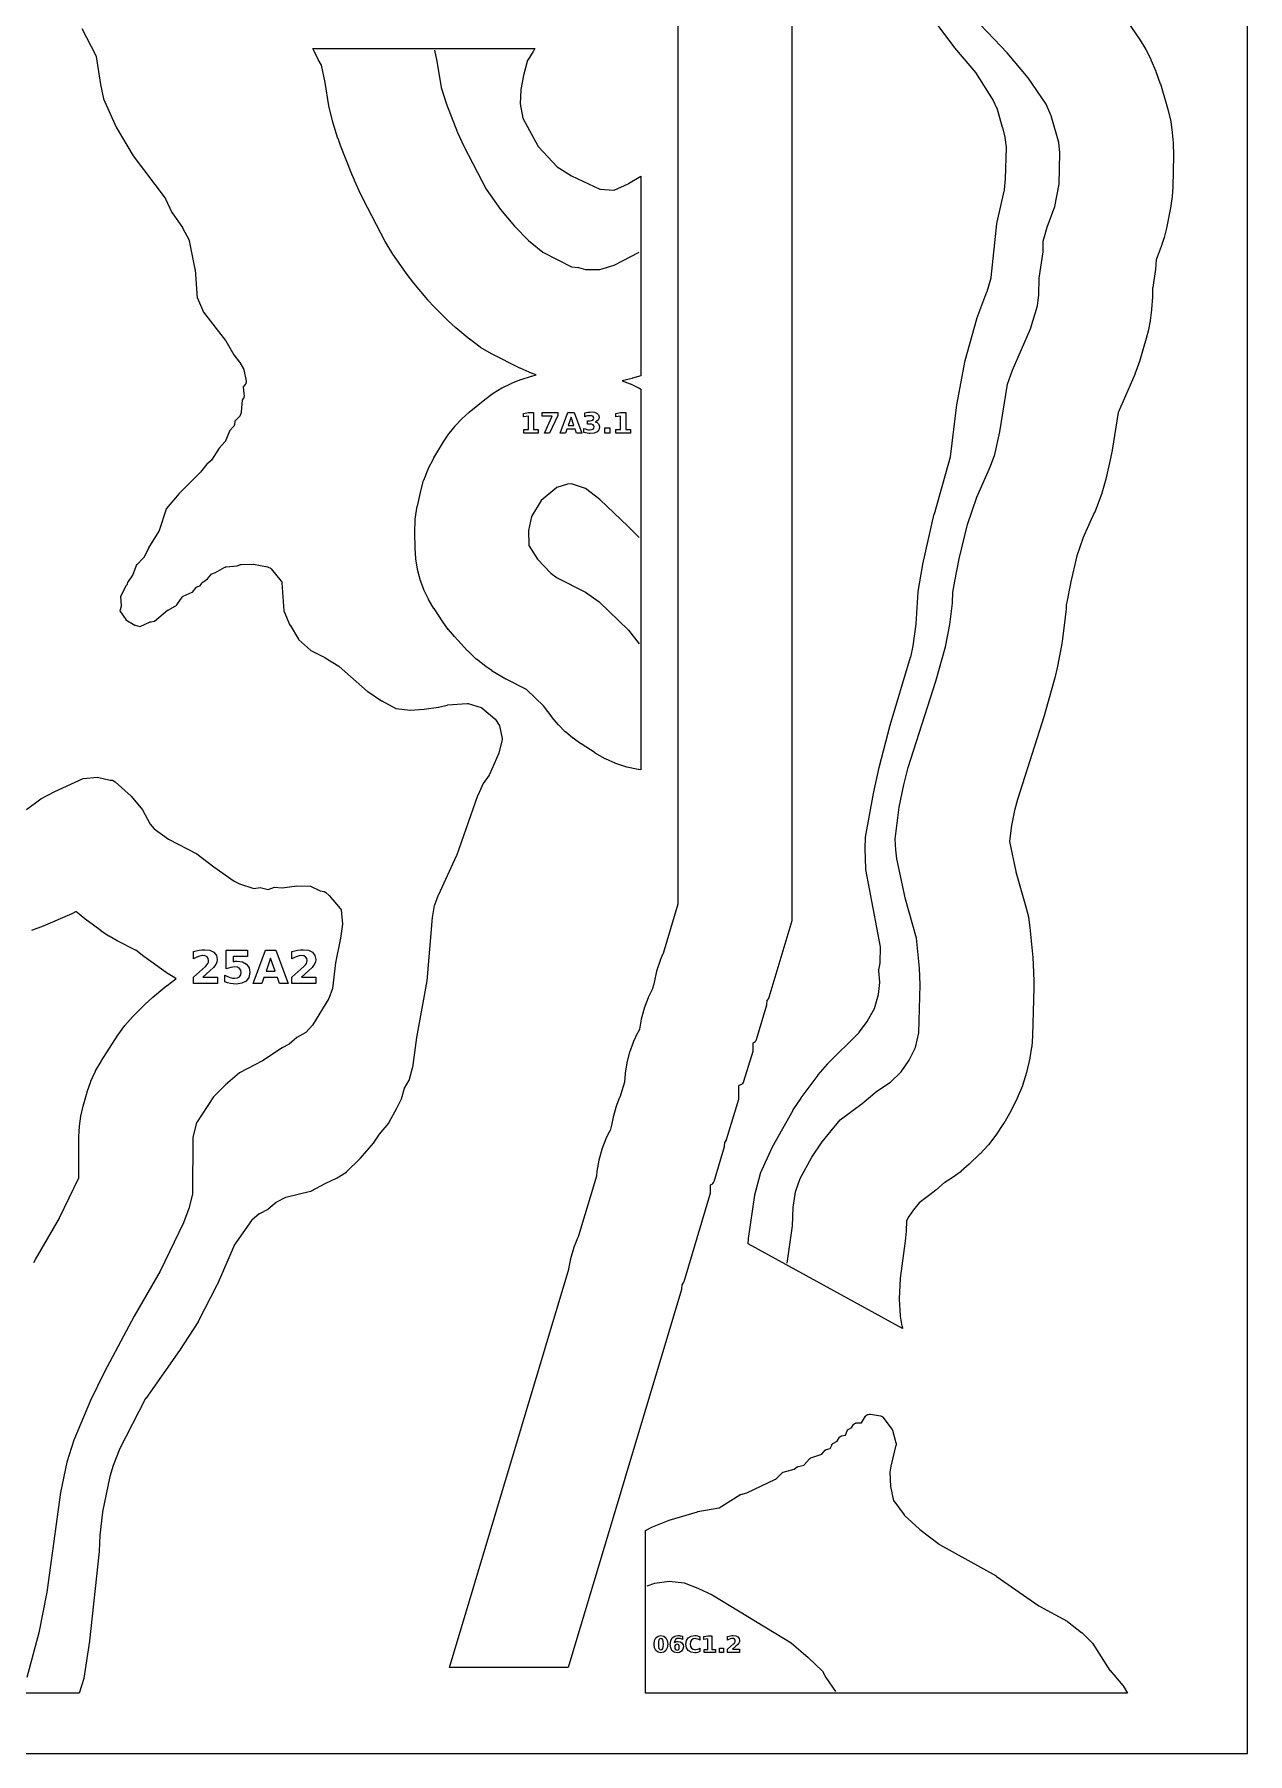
# Model space of a CAD drawing. Header units: millimetres. Extents: x 0 to 841, y 0 to 594.
# Drawn here: x 627.6 to 841, y 0 to 302.2 of the extents above; entities that cross this region are included whole.
import ezdxf

# ---------------------------------------------------------------- set-up
doc = ezdxf.new("R2010")
doc.units = ezdxf.units.MM
for name, color, linetype in [('CUT', 1, 'Continuous'), ('ENGRAVE', 5, 'Continuous'), ('SHEET_EDGE_DO_NOT_CUT', 8, 'Continuous')]:
    doc.layers.add(name, color=color, linetype=linetype)

msp = doc.modelspace()

# ---------------------------------------------------------------- linework, layer by layer
at = {"layer": 'CUT'}
for points in [[(760.84, 321.08), (760.84, 146.56), (760.84, 146.51), (760.83, 146.46), (760.82, 146.42), (756.79, 132.91), (756.77, 132.87), (756.76, 132.83), (756.73, 132.79), (756.71, 132.75), (756.46, 132.42), (756.45, 132.41), (756.45, 132.4), (756.41, 131.69), (756.4, 131.63), (756.39, 131.57), (754.56, 125.47), (754.54, 125.42), (754.51, 125.36), (754.43, 125.22), (754.4, 125.18), (754.37, 125.14), (754.33, 125.1), (754.29, 125.07), (754.24, 125.04), (754, 124.9), (753.99, 124.89), (753.99, 124.88), (753.97, 123.59), (753.97, 123.54), (753.96, 123.5), (753.95, 123.45), (752.36, 118.14), (752.35, 118.09), (752.33, 118.04), (752.3, 118), (752.18, 117.81), (752.15, 117.78), (752.12, 117.74), (752.08, 117.71), (752.04, 117.68), (752, 117.66), (751.96, 117.64), (751.5, 117.43), (751.49, 117.42), (751.48, 117.41), (751.45, 115.16), (751.45, 115.11), (751.44, 115.07), (751.43, 115.02), (749.3, 107.91), (749.28, 107.86), (749.26, 107.81), (749.23, 107.76), (748.99, 107.43), (748.98, 107.42), (748.98, 107.41), (748.95, 106.79), (748.95, 106.73), (748.93, 106.67), (747.09, 100.53), (747.08, 100.48), (747.06, 100.44), (747.03, 100.4), (746.91, 100.22), (746.88, 100.18), (746.85, 100.14), (746.81, 100.1), (746.76, 100.07), (746.72, 100.04), (746.49, 99.93), (746.48, 99.92), (746.48, 99.91), (746.45, 98.43), (746.44, 98.39), (746.44, 98.34), (746.43, 98.3), (741.83, 82.94), (741.81, 82.9), (741.79, 82.86), (741.77, 82.82), (741.74, 82.78), (741.48, 82.44), (741.47, 82.43), (741.47, 82.41), (741.44, 81.7), (741.44, 81.66), (741.43, 81.62), (741.42, 81.58), (721.52, 15.12), (700.64, 15.12), (721.62, 85.18), (721.62, 85.2), (721.95, 86.98), (721.96, 87.03), (722.47, 88.85), (722.49, 88.9), (723.18, 90.66), (723.2, 90.7), (723.37, 91.04), (723.38, 91.05), (723.38, 91.06), (726.53, 101.59), (726.53, 101.6), (726.54, 101.61), (726.59, 102.33), (726.59, 102.38), (726.93, 104.31), (726.94, 104.36), (727.46, 106.25), (727.48, 106.3), (728.19, 108.12), (728.21, 108.17), (728.91, 109.54), (728.92, 109.55), (728.92, 109.56), (729.19, 110.46), (729.19, 110.49), (729.45, 111.88), (729.46, 111.93), (729.94, 113.67), (729.96, 113.72), (730.6, 115.41), (730.62, 115.45), (730.78, 115.77), (730.78, 115.78), (730.78, 115.79), (731.47, 118.09), (731.48, 118.1), (731.48, 118.12), (731.57, 119.58), (731.57, 119.62), (731.86, 121.45), (731.87, 121.5), (732.33, 123.3), (732.34, 123.34), (732.97, 125.08), (732.99, 125.13), (733.78, 126.8), (733.8, 126.84), (734.11, 127.35), (734.11, 127.36), (734.11, 127.38), (734.4, 129.11), (734.41, 129.16), (734.92, 131.06), (734.93, 131.11), (735.63, 132.95), (735.65, 132.99), (736.35, 134.38), (736.35, 134.39), (736.36, 134.4), (736.64, 135.35), (736.64, 135.36), (736.64, 135.37), (736.66, 135.51), (736.67, 135.56), (737.09, 137.54), (737.1, 137.59), (737.72, 139.51), (737.74, 139.56), (738.23, 140.67), (738.24, 140.7), (740.83, 149.4), (740.84, 149.41), (740.84, 149.42), (740.84, 307.74)], [(818.95, 305.84), (822.09, 301.24), (822.1, 301.22), (823.11, 299.57), (823.14, 299.53), (823.98, 297.8), (823.99, 297.77), (824.85, 295.76), (824.86, 295.73), (825.64, 293.54), (825.65, 293.52), (827.01, 288.87), (827.01, 288.84), (827.47, 286.95), (827.48, 286.9), (827.74, 284.98), (827.74, 284.95), (827.9, 283.16), (827.9, 283.14), (827.97, 280.97), (827.97, 280.95), (827.84, 275.43), (827.84, 275.41), (827.73, 273.76), (827.73, 273.72), (827.48, 272.08), (827.47, 272.06), (826.72, 268.18), (826.72, 268.15), (826.34, 266.56), (826.33, 266.52), (825.82, 264.97), (825.81, 264.95), (824.93, 262.61), (824.93, 262.6), (824.93, 262.59), (824.79, 260.98), (824.79, 260.95), (824.3, 257.72), (824.29, 257.68), (824.27, 256.13), (824.27, 256.1), (824.1, 253.87), (824.1, 253.84), (823.85, 251.93), (823.85, 251.91), (823.58, 250.36), (823.57, 250.32), (823.18, 248.8), (823.18, 248.78), (821.97, 244.75), (821.97, 244.72), (821.15, 242.5), (821.14, 242.47), (818.28, 235.88), (818.27, 235.86), (818.25, 235.81), (818.25, 235.8), (818.25, 235.79), (817.15, 229.12), (817.15, 229.11), (816.94, 228.02), (816.94, 228), (816.06, 224.05), (816.05, 224.02), (815.34, 221.56), (815.33, 221.53), (814.59, 219.51), (814.58, 219.49), (814.04, 218.15), (814.03, 218.13), (812.02, 213.65), (812.01, 213.62), (810.99, 210.56), (810.99, 210.54), (809.82, 205.74), (809.82, 205.73), (809.18, 202.45), (809.18, 202.45), (809.1, 201.98), (809.09, 201.95), (809.06, 201.3), (809.06, 201.28), (808.93, 199.77), (808.93, 199.76), (808.45, 195.97), (808.45, 195.96), (808.27, 194.81), (808.26, 194.8), (807.53, 190.89), (807.53, 190.87), (807.12, 189.12), (807.11, 189.1), (805.42, 183.1), (805.42, 183.1), (805.22, 182.46), (805.22, 182.45), (800.52, 167.74), (800.52, 167.73), (800.01, 165.82), (800.01, 165.8), (799.48, 163.15), (799.48, 163.14), (799.12, 160.38), (799.11, 160.37), (799.12, 160.35), (800.25, 155.05), (800.25, 155.03), (802.02, 148.89), (802.02, 148.86), (802.44, 147.09), (802.45, 147.05), (802.7, 145.24), (802.71, 145.22), (803.2, 139.96), (803.2, 139.94), (803.28, 138.72), (803.28, 138.7), (803.37, 135.81), (803.37, 135.8), (803.38, 134.68), (803.38, 134.66), (803.17, 126.21), (803.16, 126.19), (803.02, 124.25), (803.01, 124.2), (802.68, 122.29), (802.67, 122.27), (802.1, 119.75), (802.1, 119.72), (801.43, 117.45), (801.41, 117.39), (800.48, 115.21), (800.47, 115.19), (799.36, 112.98), (799.35, 112.95), (798.1, 110.8), (798.08, 110.78), (796.71, 108.74), (796.7, 108.72), (795.43, 107.02), (795.39, 106.98), (793.95, 105.44), (793.93, 105.42), (792.05, 103.62), (792.04, 103.6), (790.62, 102.37), (790.59, 102.34), (789.06, 101.25), (789.04, 101.24), (787.74, 100.4), (787.71, 100.38), (786.16, 99.05), (786.14, 99.04), (785.12, 98.23), (785.1, 98.22), (783.26, 96.85), (783.25, 96.84), (783.24, 96.83), (782.24, 95.6), (782.23, 95.59), (781.43, 94.42), (781.42, 94.4), (781.01, 93.65), (781.01, 93.64), (781, 93.63), (780.92, 91.88), (780.92, 91.86), (780.76, 90.1), (780.76, 90.08), (779.87, 83.57), (779.87, 83.55), (779.71, 79.93), (779.71, 79.91), (779.89, 76.94), (779.89, 76.91), (780.21, 75.14), (780.22, 75.12), (780.31, 74.76), (753.18, 89.64), (753.21, 90.5), (753.21, 90.5), (753.22, 90.55), (754.32, 98.19), (754.34, 98.24), (755.3, 101.97), (755.31, 102.01), (755.33, 102.05), (757.41, 106.65), (757.43, 106.69), (761.09, 113.13), (761.1, 113.16), (762.45, 115.24), (762.47, 115.26), (765.44, 119.29), (765.46, 119.32), (767.11, 121.23), (767.13, 121.25), (772.66, 126.8), (772.66, 126.8), (772.67, 126.81), (774.13, 128.79), (774.15, 128.81), (775.35, 130.97), (775.36, 130.99), (775.36, 131), (776.09, 133.45), (776.09, 133.46), (776.09, 133.47), (776.34, 135.58), (776.34, 135.6), (776.34, 135.61), (776.14, 137.63), (776.14, 137.68), (776.14, 137.73), (776.15, 137.78), (776.4, 138.98), (776.4, 138.99), (776.4, 139), (776.42, 141.82), (776.42, 141.83), (776.42, 141.84), (773.84, 155.45), (773.83, 155.49), (773.83, 155.53), (773.71, 159.09), (773.71, 159.13), (773.81, 161.03), (773.82, 161.09), (775.19, 168.76), (775.19, 168.77), (776.17, 173.34), (776.18, 173.37), (778.16, 180.81), (778.16, 180.82), (781.73, 192.76), (781.74, 192.78), (782.16, 194.72), (782.16, 194.74), (782.68, 198.58), (782.68, 198.6), (783.08, 204.23), (783.08, 204.27), (783.86, 209.05), (783.86, 209.08), (785.89, 217.93), (785.9, 217.96), (788.75, 227.96), (788.75, 227.97), (788.76, 227.98), (789.83, 237.09), (789.83, 237.12), (791.31, 244.89), (791.32, 244.93), (793.38, 252.24), (793.39, 252.28), (795.16, 256.99), (795.17, 257.01), (795.88, 259.47), (795.88, 259.48), (795.88, 259.49), (796.91, 268.95), (796.92, 269), (798.25, 274.89), (798.25, 274.92), (798.42, 276.82), (798.42, 276.84), (798.58, 282.38), (798.58, 282.39), (798.58, 282.4), (798.37, 284.13), (798.36, 284.16), (797.92, 285.88), (797.91, 285.89), (796.93, 289.26), (796.93, 289.27), (796.92, 289.28), (796.32, 290.58), (796.3, 290.61), (793.19, 295.51), (793.17, 295.53), (789.51, 299.85), (789.49, 299.87), (786.2, 304.25)], [(635.97, 303.27), (638.42, 298.5), (638.44, 298.45), (638.46, 298.4), (638.47, 298.35), (639.23, 293.41), (639.23, 293.4), (639.77, 290.9), (639.77, 290.89), (639.78, 290.88), (642.01, 285.92), (642.03, 285.9), (644.98, 280.89), (645, 280.86), (650.63, 273.43), (650.66, 273.39), (650.68, 273.34), (651.82, 270.9), (651.82, 270.89), (651.83, 270.88), (653.66, 268.29), (653.69, 268.23), (654.82, 266.05), (654.84, 266.01), (654.86, 265.96), (654.87, 265.92), (655.86, 260.96), (655.87, 260.9), (656.27, 255.89), (656.27, 255.87), (656.28, 255.86), (657.34, 253.4), (657.35, 253.39), (657.35, 253.38), (661.26, 248.42), (661.29, 248.39), (661.31, 248.36), (662.7, 245.9), (662.71, 245.89), (662.71, 245.88), (663.71, 244.64), (663.74, 244.61), (663.76, 244.57), (664.39, 243.42), (664.41, 243.37), (664.43, 243.33), (664.44, 243.28), (664.84, 241.29), (664.85, 241.25), (664.85, 241.2), (664.85, 241.15), (664.85, 241.1), (664.81, 240.92), (664.8, 240.87), (664.78, 240.82), (664.76, 240.77), (664.73, 240.72), (664.7, 240.68), (664.35, 240.27), (664.34, 240.26), (664.34, 240.24), (664.49, 238.66), (664.49, 238.61), (664.49, 238.56), (664.48, 238.51), (664.47, 238.46), (664.44, 238.36), (664.42, 238.32), (664.4, 238.28), (664.38, 238.24), (664.35, 238.2), (664.16, 237.96), (664.15, 237.95), (664.15, 237.93), (664, 235.86), (663.99, 235.81), (663.98, 235.76), (663.96, 235.71), (663.73, 235.14), (663.71, 235.1), (663.68, 235.05), (663.65, 235.01), (663.62, 234.98), (662.88, 234.24), (662.87, 234.23), (662.87, 234.22), (662.79, 233.58), (662.78, 233.52), (662.77, 233.47), (662.75, 233.43), (662.72, 233.38), (662.69, 233.34), (662.66, 233.29), (662.01, 232.6), (662, 232.59), (662, 232.58), (661.23, 230.76), (661.21, 230.72), (661.19, 230.69), (661.16, 230.65), (661.14, 230.62), (660.11, 229.5), (660.1, 229.5), (660.1, 229.49), (658.77, 227.4), (658.74, 227.36), (658.7, 227.32), (658.67, 227.29), (657.94, 226.68), (657.93, 226.67), (657.92, 226.66), (656.81, 225.27), (656.78, 225.23), (653.11, 221.52), (653.1, 221.5), (650.8, 218.82), (650.79, 218.81), (650.78, 218.8), (649.59, 215.04), (649.57, 215.01), (649.56, 214.97), (649.53, 214.93), (647.68, 211.96), (647.67, 211.94), (646.9, 210.36), (646.87, 210.32), (646.84, 210.27), (646.81, 210.23), (645.61, 209), (645.6, 209), (645.6, 208.98), (644.95, 207.27), (644.94, 207.23), (644.92, 207.19), (644.89, 207.16), (644.02, 205.9), (644.01, 205.89), (644.01, 205.88), (643.95, 205.65), (643.94, 205.6), (643.92, 205.55), (643.89, 205.51), (643.86, 205.46), (643.71, 205.27), (643.7, 205.26), (643.69, 205.25), (642.75, 203.42), (642.74, 203.41), (642.74, 203.4), (642.9, 201.85), (642.9, 201.8), (642.9, 201.76), (642.9, 201.71), (642.89, 201.66), (642.67, 200.9), (642.66, 200.89), (642.67, 200.88), (643.7, 199.36), (643.71, 199.35), (643.72, 199.34), (645.3, 198.4), (645.31, 198.39), (645.32, 198.39), (646.19, 198.14), (646.21, 198.14), (646.22, 198.14), (648.01, 198.95), (648.05, 198.97), (648.09, 198.98), (648.13, 198.99), (648.69, 199.08), (648.71, 199.08), (648.72, 199.09), (651.04, 200.99), (651.08, 201.02), (651.12, 201.04), (652.67, 201.91), (652.68, 201.92), (652.68, 201.93), (653.59, 203.3), (653.62, 203.34), (653.65, 203.37), (653.69, 203.4), (653.72, 203.43), (653.76, 203.46), (653.81, 203.48), (655.39, 204.19), (655.4, 204.19), (655.41, 204.2), (656.08, 205), (656.11, 205.04), (656.15, 205.07), (656.19, 205.1), (656.24, 205.13), (656.29, 205.15), (656.76, 205.32), (656.77, 205.33), (656.78, 205.34), (657.1, 205.81), (657.14, 205.86), (657.18, 205.9), (657.22, 205.93), (658.05, 206.53), (658.06, 206.54), (658.07, 206.54), (658.64, 207.25), (658.68, 207.29), (658.72, 207.32), (658.76, 207.35), (658.81, 207.38), (658.85, 207.4), (659.46, 207.63), (659.47, 207.63), (659.47, 207.64), (661.12, 208.56), (661.17, 208.58), (661.21, 208.6), (661.26, 208.61), (661.32, 208.62), (663.27, 208.81), (663.28, 208.82), (663.29, 208.82), (663.73, 208.99), (663.77, 209.01), (663.81, 209.02), (663.86, 209.03), (663.9, 209.03), (666.08, 209.08), (666.13, 209.08), (666.18, 209.08), (668.59, 208.65), (668.64, 208.64), (668.69, 208.62), (668.74, 208.6), (669.14, 208.38), (669.18, 208.35), (669.22, 208.32), (669.26, 208.29), (669.29, 208.26), (671.05, 206.14), (671.08, 206.09), (671.11, 206.05), (671.13, 206), (671.15, 205.95), (671.16, 205.9), (671.16, 205.85), (671.48, 200.9), (671.48, 200.89), (671.48, 200.88), (672.56, 198.39), (672.58, 198.36), (674.05, 195.9), (674.05, 195.89), (674.06, 195.88), (676.2, 193.96), (676.21, 193.96), (676.22, 193.95), (678.71, 192.68), (678.75, 192.66), (681.17, 191.16), (681.2, 191.14), (681.24, 191.11), (686.21, 186.74), (686.24, 186.72), (688.68, 185.07), (688.7, 185.05), (691.21, 183.72), (691.22, 183.72), (691.23, 183.72), (693.69, 183.43), (693.71, 183.43), (693.72, 183.43), (696.19, 183.61), (696.2, 183.61), (698.67, 183.94), (698.7, 183.95), (700.21, 184.33), (700.25, 184.34), (700.3, 184.35), (703.75, 184.61), (703.79, 184.61), (703.84, 184.6), (703.88, 184.6), (703.93, 184.59), (706.17, 183.91), (706.21, 183.9), (706.26, 183.87), (706.3, 183.85), (706.34, 183.82), (708.62, 181.93), (708.66, 181.89), (708.69, 181.85), (708.72, 181.81), (709.36, 180.82), (709.38, 180.79), (709.4, 180.74), (709.41, 180.7), (709.43, 180.66), (709.88, 178.47), (709.89, 178.41), (709.89, 178.36), (709.89, 178.3), (709.88, 178.25), (709.32, 175.94), (709.31, 175.89), (709.3, 175.85), (707.66, 172.11), (707.63, 172.07), (707.61, 172.03), (706.56, 170.55), (706.56, 170.54), (706.55, 170.53), (705.59, 168.42), (705.58, 168.4), (701.85, 157.82), (701.83, 157.78), (698.67, 150.96), (698.66, 150.94), (697.97, 149.14), (697.97, 149.13), (697.96, 149.12), (697.58, 147.01), (697.58, 146.99), (696.63, 135.88), (696.62, 135.83), (694.81, 125.91), (694.81, 125.89), (694.1, 120.59), (694.09, 120.52), (693.55, 118.5), (693.53, 118.45), (693.51, 118.41), (693.49, 118.37), (692.64, 116.97), (692.64, 116.96), (692.63, 116.95), (692.13, 115.03), (692.11, 114.98), (692.09, 114.93), (691.3, 113.41), (691.3, 113.39), (689.95, 110.94), (689.93, 110.89), (689.9, 110.86), (688.26, 108.89), (688.24, 108.87), (687.23, 107.34), (687.19, 107.3), (684.93, 104.66), (684.9, 104.63), (682.48, 102.2), (682.44, 102.16), (682.39, 102.13), (680.89, 101.18), (680.83, 101.15), (678.7, 100.19), (678.68, 100.18), (676.29, 98.86), (676.25, 98.84), (676.21, 98.83), (676.17, 98.81), (671.82, 97.77), (671.81, 97.77), (671.8, 97.77), (670.19, 96.92), (670.18, 96.92), (670.17, 96.91), (668.74, 95.74), (668.7, 95.71), (668.66, 95.68), (667.2, 94.92), (667.19, 94.91), (667.18, 94.9), (665.84, 93.77), (665.84, 93.76), (665.83, 93.75), (662.75, 89.37), (662.74, 89.36), (662.73, 89.35), (659.74, 82.41), (659.73, 82.38), (656.43, 75.95), (656.4, 75.9), (653.16, 70.89), (653.15, 70.87), (647.21, 62.45), (647.19, 62.42), (642.55, 53.39), (642.54, 53.36), (641.47, 50.66), (641.46, 50.64), (640.89, 48.74), (640.89, 48.72), (639.61, 42.48), (639.61, 42.46), (639.15, 38.41), (639.15, 38.4), (639.02, 35.57), (639.01, 35.54), (637.33, 19.8), (637.32, 19.78), (636.32, 13.25), (636.31, 13.18), (635.52, 10.62), (604.17, 10.62)], [(627.54, 86.33), (627.82, 86.85), (627.83, 86.85), (632.01, 94.16), (632.02, 94.18), (635.43, 101.24), (635.43, 101.25), (635.43, 101.25), (635.43, 101.26), (635.46, 108.45), (635.46, 108.47), (635.55, 110.25), (635.55, 110.29), (635.79, 112.04), (635.8, 112.08), (636.21, 113.81), (636.21, 113.83), (636.91, 116.31), (636.92, 116.33), (637.54, 118.17), (637.56, 118.22), (638.35, 119.98), (638.37, 120.02), (639.34, 121.7), (639.35, 121.72), (642.29, 126.29), (642.31, 126.31), (643.51, 127.99), (643.55, 128.03), (644.93, 129.57), (644.94, 129.59), (647.03, 131.69), (647.05, 131.71), (648.45, 132.99), (648.47, 133), (650.93, 135.05), (650.95, 135.06), (652.52, 136.23), (652.53, 136.24), (652.52, 136.24), (651.26, 137), (651.23, 137.02), (647.68, 139.52), (647.67, 139.52), (646.87, 140.11), (646.86, 140.12), (645.45, 141.22), (645.44, 141.23), (645.43, 141.24), (642.18, 142.88), (642.17, 142.89), (640.75, 143.68), (640.72, 143.7), (639.37, 144.6), (639.36, 144.62), (636.88, 146.44), (636.85, 146.46), (635.15, 147.87), (635.1, 147.9), (634.98, 148.04), (634.97, 148.04), (634.96, 148.04), (634.21, 147.66), (634.18, 147.65), (629.19, 145.47), (629.16, 145.46), (627.12, 144.7)]]:
    msp.add_lwpolyline(points, dxfattribs=at)
for points in [[(715.4, 299.29), (715.37, 299.23), (714.38, 297.71), (714.37, 297.7), (714.37, 297.69), (713.62, 295.04), (713.62, 295.01), (713.17, 292.55), (713.16, 292.52), (713.06, 290.04), (713.06, 290.03), (713.06, 290.01), (713.54, 287.52), (713.54, 287.51), (713.55, 287.5), (716.25, 282.52), (716.26, 282.51), (716.26, 282.5), (719.56, 278.97), (719.56, 278.96), (719.57, 278.96), (722.07, 277.36), (722.1, 277.35), (727.05, 275.01), (727.06, 275.01), (727.07, 275), (729.55, 274.87), (729.56, 274.87), (729.57, 274.88), (732.07, 275.99), (732.09, 276), (734.28, 277.3), (734.28, 242.22), (732.79, 241.78), (732.77, 241.77), (731.02, 241.33), (731.01, 241.33), (731.02, 241.33), (732.43, 240.79), (732.47, 240.78), (733.99, 240.04), (734.03, 240.02), (734.28, 239.87), (734.28, 172.94), (733.84, 172.99), (733.79, 173), (731.84, 173.42), (731.79, 173.43), (729.91, 174.05), (729.86, 174.07), (728.04, 174.88), (728, 174.9), (726.26, 175.89), (726.24, 175.91), (723.76, 177.5), (723.74, 177.51), (722.35, 178.49), (722.32, 178.52), (721.03, 179.61), (721, 179.64), (719.8, 180.83), (719.78, 180.87), (718.69, 182.17), (718.67, 182.19), (717.16, 184.17), (717.15, 184.17), (717.15, 184.18), (714.2, 187.03), (714.19, 187.04), (714.18, 187.05), (710.58, 188.86), (710.55, 188.88), (708.16, 190.31), (708.13, 190.33), (707.03, 191.1), (707.01, 191.11), (705.37, 192.39), (705.33, 192.42), (703.84, 193.86), (703.82, 193.88), (701.51, 196.36), (701.49, 196.38), (700.44, 197.61), (700.41, 197.64), (699.46, 198.95), (699.45, 198.97), (697.91, 201.3), (697.89, 201.32), (696.95, 202.91), (696.93, 202.95), (696.14, 204.6), (696.12, 204.65), (695.49, 206.37), (695.48, 206.42), (695.01, 208.19), (695, 208.24), (694.71, 210.05), (694.7, 210.09), (694.58, 211.93), (694.58, 211.96), (694.52, 214.63), (694.52, 214.66), (694.61, 216.95), (694.61, 217.01), (694.97, 219.28), (694.98, 219.31), (695.5, 221.72), (695.5, 221.75), (696.07, 223.8), (696.09, 223.85), (696.87, 225.82), (696.89, 225.87), (697.88, 227.75), (697.9, 227.78), (699.58, 230.59), (699.59, 230.61), (700.53, 232.03), (700.56, 232.07), (701.6, 233.39), (701.63, 233.42), (702.79, 234.65), (702.82, 234.68), (704.09, 235.81), (704.11, 235.83), (706.84, 238.06), (706.86, 238.07), (708.29, 239.14), (708.33, 239.16), (709.85, 240.09), (709.89, 240.11), (711.48, 240.89), (711.52, 240.91), (713.19, 241.55), (713.21, 241.56), (715.06, 242.17), (715.08, 242.18), (715.86, 242.4), (715.87, 242.4), (715.86, 242.41), (714.67, 242.82), (714.63, 242.84), (713.04, 243.55), (713.02, 243.56), (708.03, 246.09), (708, 246.1), (706.08, 247.22), (706.03, 247.25), (704.24, 248.58), (704.22, 248.6), (701.74, 250.67), (701.72, 250.68), (700.42, 251.88), (700.4, 251.89), (697.94, 254.35), (697.92, 254.37), (696.84, 255.54), (696.83, 255.55), (694.35, 258.48), (694.33, 258.5), (693.17, 260), (693.16, 260.02), (690.67, 263.58), (690.66, 263.61), (689.33, 265.81), (689.31, 265.84), (685.45, 273.29), (685.44, 273.3), (685.06, 274.08), (685.06, 274.09), (683.9, 276.58), (683.9, 276.59), (683.43, 277.68), (683.43, 277.69), (681.47, 282.68), (681.46, 282.69), (681.02, 283.95), (681.01, 283.96), (680.1, 286.83), (680.1, 286.86), (679.43, 289.62), (679.43, 289.66), (678.75, 293.79), (678.75, 293.8), (678.09, 296.82), (678.09, 296.83), (678.09, 296.84), (677.55, 297.81), (677.54, 297.83), (676.87, 299.15), (676.86, 299.17), (676.6, 299.74), (715.61, 299.74), (715.4, 299.29)], [(736.31, 39.85), (736.35, 39.87), (739.25, 41.02), (739.29, 41.03), (744.23, 42.53), (744.29, 42.55), (748.01, 43.22), (748.02, 43.22), (748.03, 43.23), (751.7, 45.51), (751.74, 45.54), (751.79, 45.56), (751.84, 45.57), (752.92, 45.83), (752.93, 45.84), (752.94, 45.84), (757.99, 48.24), (758, 48.24), (758.01, 48.25), (759.11, 49.35), (759.15, 49.39), (759.19, 49.42), (759.24, 49.45), (759.28, 49.47), (759.33, 49.48), (761.23, 50), (761.24, 50), (761.25, 50.01), (761.8, 50.39), (761.84, 50.42), (761.88, 50.44), (761.93, 50.46), (761.97, 50.47), (763, 50.72), (763.01, 50.73), (763.02, 50.74), (763.97, 51.85), (764, 51.88), (764.04, 51.91), (764.07, 51.94), (764.11, 51.96), (764.15, 51.98), (764.19, 52), (766.1, 52.63), (766.11, 52.63), (766.12, 52.64), (766.69, 53.32), (766.73, 53.35), (766.76, 53.39), (766.81, 53.42), (766.85, 53.44), (766.9, 53.46), (766.95, 53.48), (767.59, 53.64), (767.6, 53.64), (767.6, 53.65), (767.85, 54.25), (767.87, 54.3), (767.9, 54.35), (767.93, 54.39), (767.97, 54.43), (768.01, 54.46), (768.05, 54.49), (768.79, 54.94), (768.8, 54.95), (768.8, 54.95), (769.24, 55.62), (769.27, 55.67), (769.31, 55.7), (769.35, 55.74), (769.39, 55.77), (769.44, 55.8), (769.51, 55.83), (769.56, 55.85), (769.6, 55.87), (769.65, 55.88), (770.24, 55.98), (770.26, 55.99), (770.26, 56), (770.54, 56.74), (770.56, 56.78), (770.58, 56.82), (770.61, 56.86), (770.64, 56.9), (770.67, 56.93), (770.71, 56.96), (770.75, 56.99), (771.36, 57.36), (771.37, 57.37), (771.38, 57.38), (771.71, 57.87), (771.74, 57.91), (771.77, 57.94), (771.81, 57.97), (771.85, 58), (771.89, 58.03), (771.93, 58.05), (772.06, 58.1), (772.1, 58.12), (772.15, 58.13), (772.19, 58.14), (772.24, 58.14), (773.06, 58.17), (773.07, 58.17), (773.08, 58.18), (773.8, 59.3), (773.83, 59.35), (773.86, 59.39), (773.9, 59.42), (774.01, 59.51), (774.05, 59.54), (774.1, 59.57), (774.14, 59.59), (774.19, 59.61), (774.24, 59.62), (774.51, 59.66), (774.57, 59.67), (774.62, 59.67), (774.68, 59.67), (776.43, 59.38), (776.47, 59.37), (776.51, 59.36), (776.55, 59.34), (776.7, 59.28), (776.75, 59.25), (776.8, 59.23), (776.84, 59.19), (776.87, 59.15), (776.91, 59.11), (778.44, 57.01), (778.47, 56.97), (778.49, 56.93), (778.5, 56.89), (778.52, 56.85), (779.15, 54.63), (779.16, 54.58), (779.17, 54.53), (779.17, 54.48), (779.16, 54.3), (779.16, 54.25), (779.15, 54.2), (778.25, 50.54), (778.24, 50.51), (778.1, 49.47), (778.1, 49.46), (778.1, 49.45), (778.21, 46.95), (778.21, 46.94), (778.21, 46.93), (778.74, 44.46), (778.74, 44.44), (778.75, 44.43), (780.58, 41.95), (780.58, 41.94), (780.59, 41.93), (783.31, 39.44), (783.32, 39.42), (786.76, 36.8), (786.79, 36.79), (796.75, 31.23), (796.79, 31.2), (804.27, 25.99), (804.29, 25.97), (809.26, 23.26), (809.3, 23.24), (809.33, 23.22), (811.81, 21.32), (811.86, 21.27), (813.65, 19.48), (813.68, 19.44), (813.71, 19.39), (816.78, 14.63), (816.8, 14.6), (819.08, 11.98), (819.11, 11.94), (819.13, 11.9), (819.87, 10.62), (735.12, 10.62), (735.12, 39.25), (736.31, 39.85)]]:
    msp.add_lwpolyline(points, close=True, dxfattribs=at)
at = {"layer": 'ENGRAVE'}
for points in [[(760.04, 86.22), (760.94, 92.8), (761.1, 96.03), (761.47, 98.79), (762.29, 101.11), (764.36, 104.88), (766.19, 107.56), (769.31, 111.41), (773.19, 114.28), (775.77, 116.47), (778.2, 118.04), (780.09, 119.86), (781.47, 121.92), (782.6, 124.16), (783.17, 126.7), (783.38, 135.17), (783.29, 138.07), (782.79, 143.36), (780.83, 150.2), (779.31, 157.33), (779.12, 158.89), (778.99, 160.75), (779.74, 166.4), (780.51, 170.31), (781.31, 173.35), (786.17, 188.54), (787.87, 194.55), (788.6, 198.48), (789.08, 202.27), (789.18, 204.2), (789.51, 206.09), (790.27, 210.02), (791.75, 216.08), (793.35, 220.9), (795.79, 226.33), (796.53, 228.38), (797.41, 232.35), (798.79, 240.77), (799.64, 243.19), (802.81, 250.46), (804.02, 254.51), (804.27, 256.45), (804.32, 259.39), (805.02, 263.99), (805.05, 265.89), (805.73, 268.37), (807.09, 271.98), (807.84, 275.88), (807.97, 281.42), (807.82, 283.24), (806.45, 287.91), (805.58, 289.95), (802.42, 294.58), (798.69, 299.01), (790.47, 307.65)], [(697.99, 299.44), (698.4, 297.53), (699.17, 292.89), (700.08, 290), (702.04, 285), (703.2, 282.5), (707.07, 275.03), (709.57, 271.44), (712.07, 268.5), (714.55, 266.03), (717.05, 263.94), (722.06, 261.4), (723.31, 261.26), (724.56, 260.9), (727.04, 260.93), (729.56, 261.69), (733.98, 263.94)], [(722.06, 223.23), (721.37, 223.19), (719.5, 222.57), (716.75, 220.32), (715.05, 217.49), (714.52, 215.05), (714.57, 212.36), (716.13, 210.01), (718.46, 207.51), (719.59, 206.72), (724.56, 204.21), (726.97, 202.51), (732.13, 197.51), (733.98, 195.09)], [(733.98, 213.82), (732.07, 215.74), (727.05, 220.45), (724.56, 222.41), (722.06, 223.23)], [(626.21, 165.99), (628.76, 167.86), (631.23, 169.15), (636.17, 171.4), (638.71, 171.67), (640.95, 171.13), (641.33, 171.11), (641.85, 170.83), (644.66, 168.34), (646.62, 165.89), (647.99, 163.39), (648.71, 162.56), (651.21, 160.73), (656.2, 158.2), (659.17, 155.89), (662.74, 153.38), (663.71, 152.89), (666.21, 152.09), (667.3, 152.28), (668.71, 151.93), (669.85, 152.32), (671.21, 152.23), (673.76, 152.53), (676.2, 152.47), (677.89, 151.69), (678.59, 151.54), (678.85, 151.39), (679.48, 150.85), (681.41, 148.57), (681.55, 148.31), (681.81, 145.8), (681.47, 143.37), (680.58, 139), (680.06, 134.5), (679.38, 132.72), (676.52, 128.08), (675.34, 126.76), (673.76, 125.89), (672.41, 124.73), (671.19, 124.1), (667.76, 121.78), (663.71, 119.66), (661.22, 117.6), (659.12, 115.48), (656.16, 110.89), (655.46, 108.39), (655.42, 98.36), (654.78, 95.85), (653.82, 93.32), (649.72, 84.84), (645.18, 76.91), (639.96, 67.13), (637.49, 62.1), (634.53, 55.09), (633.34, 51.24), (632.22, 45.9), (629.79, 28.41), (628.38, 21.25), (626.29, 13.37)], [(735.42, 29.48), (736.73, 29.95), (739.27, 30.32), (741.88, 30), (744.33, 29.09), (746.83, 27.89), (760.72, 19.47), (763.72, 16.92), (766.24, 14.47), (766.81, 13.41), (768.51, 10.93)]]:
    msp.add_lwpolyline(points, dxfattribs=at)
for points in [[(713.69, 232.8), (714.52, 232.8), (714.52, 235.15), (713.67, 234.98), (713.67, 235.62), (714.52, 235.79), (715.41, 235.79), (715.41, 232.8), (716.24, 232.8), (716.24, 232.15), (713.69, 232.15), (713.69, 232.8)], [(716.92, 235.79), (719.67, 235.79), (719.67, 235.26), (718.24, 232.15), (717.33, 232.15), (718.67, 235.1), (716.92, 235.1), (716.92, 235.79)], [(722.73, 232.81), (721.26, 232.81), (721.03, 232.15), (720.09, 232.15), (721.44, 235.79), (722.56, 235.79), (723.91, 232.15), (722.96, 232.15), (722.73, 232.81)], [(726.26, 234.11), (726.59, 233.98), (726.82, 233.78), (726.97, 233.51), (727.01, 233.18), (726.91, 232.7), (726.6, 232.36), (726.09, 232.15), (725.39, 232.07), (725.11, 232.09), (724.82, 232.12), (724.54, 232.18), (724.27, 232.26), (724.27, 232.98), (724.53, 232.87), (724.79, 232.78), (725.05, 232.73), (725.3, 232.71), (725.63, 232.75), (725.87, 232.84), (726.02, 233), (726.07, 233.22), (726.02, 233.43), (725.87, 233.59), (725.62, 233.69), (725.27, 233.72), (724.89, 233.72), (724.89, 234.33), (725.29, 234.33), (725.6, 234.35), (725.81, 234.44), (725.94, 234.58), (725.99, 234.78), (725.95, 234.96), (725.82, 235.1), (725.62, 235.19), (725.34, 235.21), (725.12, 235.2), (724.89, 235.16), (724.65, 235.1), (724.42, 235.01), (724.42, 235.7), (724.7, 235.77), (724.97, 235.82), (725.25, 235.85), (725.51, 235.86), (726.13, 235.8), (726.57, 235.62), (726.84, 235.33), (726.93, 234.92), (726.89, 234.63), (726.76, 234.4), (726.55, 234.22), (726.26, 234.11)], [(729.9, 232.8), (730.73, 232.8), (730.73, 235.15), (729.87, 234.98), (729.87, 235.62), (730.72, 235.79), (731.62, 235.79), (731.62, 232.8), (732.45, 232.8), (732.45, 232.15), (729.9, 232.15), (729.9, 232.8)], [(721.5, 233.49), (722.5, 233.49), (722, 234.94), (721.5, 233.49)], [(727.92, 233.09), (728.8, 233.09), (728.8, 232.15), (727.92, 232.15), (727.92, 233.09)], [(657.25, 136.5), (659.81, 136.5), (659.81, 135.4), (655.58, 135.4), (655.58, 136.5), (657.7, 138.38), (657.95, 138.64), (658.13, 138.89), (658.23, 139.14), (658.26, 139.4), (658.19, 139.77), (657.99, 140.06), (657.67, 140.24), (657.26, 140.31), (656.89, 140.27), (656.49, 140.16), (656.05, 139.97), (655.59, 139.71), (655.59, 140.99), (656.1, 141.14), (656.6, 141.25), (657.09, 141.31), (657.57, 141.33), (658.5, 141.22), (659.2, 140.87), (659.63, 140.32), (659.78, 139.59), (659.71, 139.13), (659.53, 138.7), (659.15, 138.22), (658.49, 137.6), (657.25, 136.5)], [(661.36, 141.23), (665.1, 141.23), (665.1, 140.12), (662.56, 140.12), (662.56, 139.22), (662.73, 139.26), (662.9, 139.29), (663.08, 139.31), (663.26, 139.32), (664.21, 139.19), (664.92, 138.79), (665.37, 138.15), (665.52, 137.3), (665.36, 136.46), (664.87, 135.82), (664.1, 135.42), (663.08, 135.28), (662.58, 135.31), (662.09, 135.38), (661.61, 135.5), (661.13, 135.67), (661.13, 136.85), (661.59, 136.62), (662.03, 136.44), (662.45, 136.34), (662.84, 136.31), (663.33, 136.37), (663.7, 136.57), (663.93, 136.89), (664.01, 137.3), (663.93, 137.71), (663.7, 138.03), (663.33, 138.23), (662.84, 138.29), (662.5, 138.27), (662.15, 138.21), (661.77, 138.1), (661.36, 137.95), (661.36, 141.23)], [(670.35, 136.46), (668, 136.46), (667.63, 135.4), (666.11, 135.4), (668.27, 141.23), (670.07, 141.23), (672.23, 135.4), (670.72, 135.4), (670.35, 136.46)], [(668.37, 137.54), (669.97, 137.54), (669.17, 139.86), (668.37, 137.54)], [(674.57, 136.5), (677.14, 136.5), (677.14, 135.4), (672.9, 135.4), (672.9, 136.5), (675.03, 138.38), (675.28, 138.64), (675.45, 138.89), (675.55, 139.14), (675.59, 139.4), (675.52, 139.77), (675.31, 140.06), (674.99, 140.24), (674.58, 140.31), (674.21, 140.27), (673.81, 140.16), (673.38, 139.97), (672.92, 139.71), (672.92, 140.99), (673.42, 141.14), (673.92, 141.25), (674.41, 141.31), (674.89, 141.33), (675.82, 141.22), (676.52, 140.87), (676.95, 140.32), (677.1, 139.59), (677.04, 139.13), (676.85, 138.7), (676.47, 138.22), (675.82, 137.6), (674.57, 136.5)], [(739.01, 19.24), (738.93, 18.6), (738.7, 18.12), (738.32, 17.83), (737.81, 17.73), (737.3, 17.83), (736.92, 18.12), (736.69, 18.6), (736.61, 19.24), (736.69, 19.88), (736.92, 20.36), (737.3, 20.66), (737.81, 20.76), (738.32, 20.66), (738.7, 20.36), (738.93, 19.88), (739.01, 19.24)], [(738.26, 19.25), (738.23, 19.71), (738.16, 20.02), (738.02, 20.19), (737.81, 20.24), (737.6, 20.19), (737.47, 20.02), (737.39, 19.71), (737.36, 19.25), (737.39, 18.78), (737.47, 18.47), (737.6, 18.3), (737.81, 18.24), (738.02, 18.3), (738.15, 18.47), (738.23, 18.78), (738.26, 19.25)], [(741.58, 20.63), (741.58, 20.09), (741.4, 20.16), (741.23, 20.22), (741.07, 20.25), (740.91, 20.26), (740.61, 20.21), (740.39, 20.07), (740.24, 19.84), (740.17, 19.52), (740.3, 19.6), (740.45, 19.66), (740.6, 19.7), (740.77, 19.71), (741.18, 19.64), (741.5, 19.45), (741.7, 19.15), (741.77, 18.76), (741.69, 18.34), (741.46, 18.01), (741.1, 17.8), (740.64, 17.73), (740.14, 17.83), (739.76, 18.11), (739.53, 18.58), (739.45, 19.2), (739.54, 19.85), (739.81, 20.34), (740.25, 20.65), (740.81, 20.75), (741.01, 20.74), (741.2, 20.72), (741.39, 20.68), (741.58, 20.63)], [(740.65, 19.23), (740.48, 19.19), (740.35, 19.1), (740.28, 18.94), (740.25, 18.71), (740.28, 18.49), (740.35, 18.33), (740.48, 18.23), (740.65, 18.2), (740.82, 18.23), (740.95, 18.33), (741.02, 18.49), (741.05, 18.71), (741.02, 18.94), (740.95, 19.1), (740.82, 19.19), (740.65, 19.23)], [(744.66, 17.95), (744.45, 17.85), (744.23, 17.78), (744, 17.74), (743.76, 17.73), (743.11, 17.83), (742.61, 18.14), (742.29, 18.62), (742.18, 19.24), (742.29, 19.87), (742.61, 20.35), (743.11, 20.65), (743.76, 20.76), (744, 20.74), (744.23, 20.7), (744.45, 20.63), (744.66, 20.54), (744.66, 19.94), (744.46, 20.06), (744.25, 20.14), (744.04, 20.19), (743.82, 20.21), (743.47, 20.15), (743.19, 19.95), (743.02, 19.65), (742.96, 19.24), (743.02, 18.84), (743.19, 18.53), (743.47, 18.34), (743.82, 18.27), (744.04, 18.29), (744.25, 18.34), (744.46, 18.43), (744.66, 18.55), (744.66, 17.95)], [(745.39, 18.31), (746.05, 18.31), (746.05, 20.19), (745.37, 20.05), (745.37, 20.56), (746.05, 20.7), (746.76, 20.7), (746.76, 18.31), (747.43, 18.31), (747.43, 17.79), (745.39, 17.79), (745.39, 18.31)], [(748.11, 18.54), (748.81, 18.54), (748.81, 17.79), (748.11, 17.79), (748.11, 18.54)], [(750.38, 18.34), (751.66, 18.34), (751.66, 17.79), (749.54, 17.79), (749.54, 18.34), (750.6, 19.28), (750.73, 19.41), (750.81, 19.53), (750.87, 19.66), (750.88, 19.79), (750.85, 19.97), (750.75, 20.12), (750.59, 20.21), (750.38, 20.24), (750.2, 20.22), (749.99, 20.17), (749.78, 20.07), (749.55, 19.94), (749.55, 20.58), (749.8, 20.66), (750.05, 20.71), (750.29, 20.74), (750.54, 20.76), (751, 20.7), (751.35, 20.52), (751.57, 20.25), (751.64, 19.88), (751.61, 19.65), (751.52, 19.44), (751.33, 19.2), (751, 18.89), (750.38, 18.34)]]:
    msp.add_lwpolyline(points, close=True, dxfattribs=at)
at = {"layer": 'SHEET_EDGE_DO_NOT_CUT'}
msp.add_lwpolyline([(0, 0), (841, 0), (841, 594), (0, 594)], close=True, dxfattribs=at)

doc.saveas('drawing.dxf')
